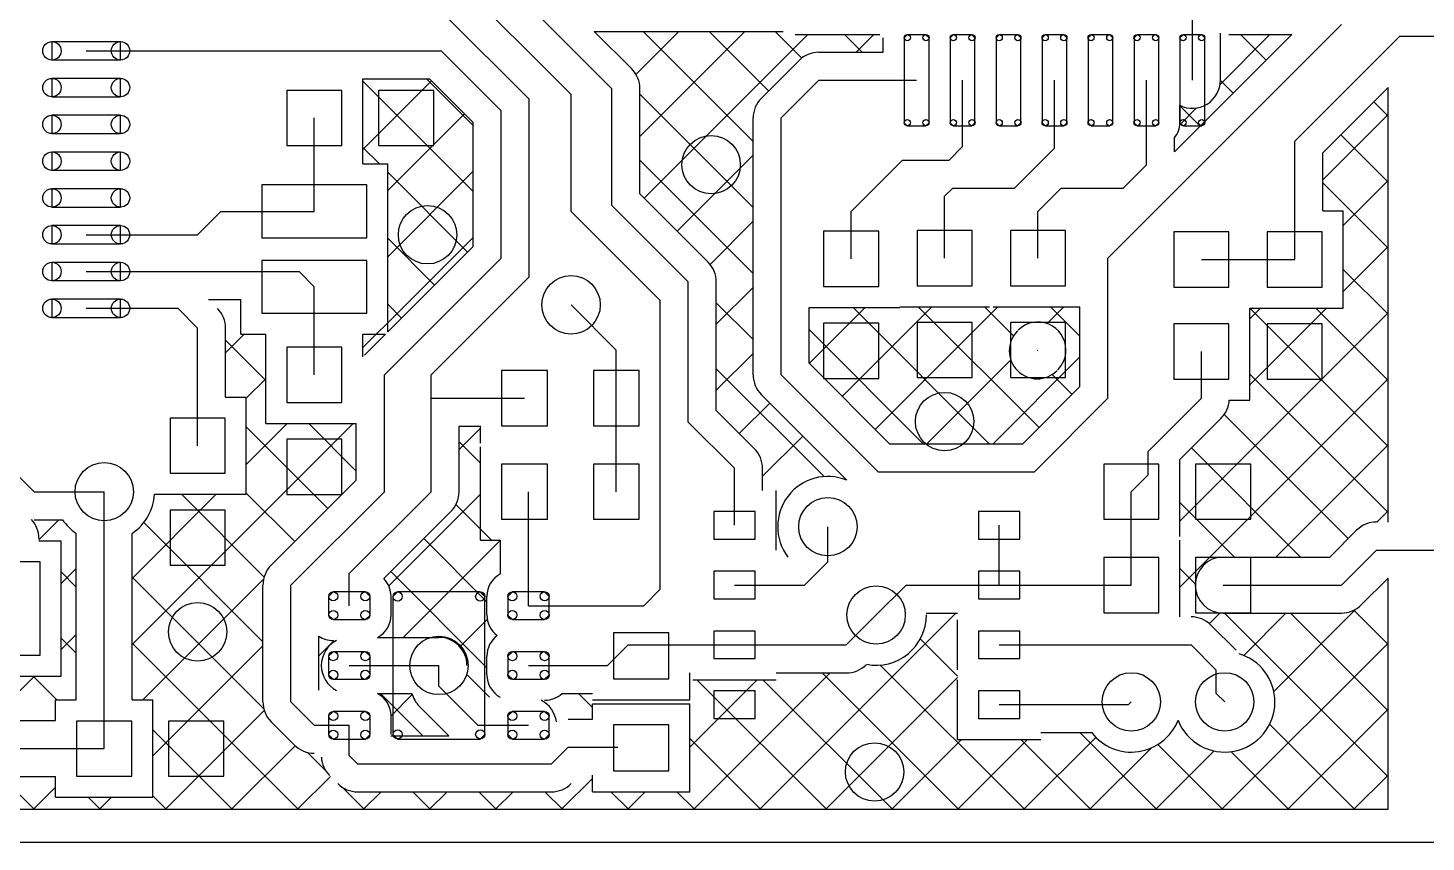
# Model space of a CAD drawing. Extents: x 0 to 2.16, y 0 to 0.69.
# Drawn here: x 0.577 to 1.176, y 0 to 0.349 of the extents above; entities that cross this region are included whole.
import ezdxf

# ---------------------------------------------------------------- set-up
doc = ezdxf.new("R2010")
doc.units = 0
doc.layers.get('0').update_dxf_attribs({"linetype": 'CONTINUOUS'})
doc.layers.add('gtl', color=1, linetype='CONTINUOUS')

# ---------------------------------------------------------------- blocks, each defined once
blk = doc.blocks.new('D22')
blk.add_lwpolyline([(-0.01181, -0.01181), (0.01181, -0.01181), (0.01181, 0.01181), (-0.01181, 0.01181)], close=True)
blk = doc.blocks.new('D23')
blk.add_lwpolyline([(-0.01181, -0.01181), (0.01181, -0.01181), (0.01181, 0.01181), (-0.01181, 0.01181)], close=True)
blk = doc.blocks.new('D24')
blk.add_lwpolyline([(-0.00984, -0.01181), (0.00984, -0.01181), (0.00984, 0.01181), (-0.00984, 0.01181)], close=True)
blk = doc.blocks.new('D25')
blk.add_lwpolyline([(-0.01181, -0.00984), (0.01181, -0.00984), (0.01181, 0.00984), (-0.01181, 0.00984)], close=True)
blk = doc.blocks.new('D32')
blk.add_lwpolyline([(0.0147, 0.0039), (-0.0147, 0.0039), (-0.0147, -0.0039), (0.0147, -0.0039)], close=True)
for centre in [(-0.0147, 0), (0.0147, 0)]:
    blk.add_circle(centre, 0.00394)
blk = doc.blocks.new('D35')
blk.add_lwpolyline([(0.0053, -0.0182), (0.0053, 0.0182), (0.004, 0.0195), (-0.004, 0.0195), (-0.0053, 0.0182), (-0.0053, -0.0182), (-0.004, -0.0195), (0.004, -0.0195)], close=True)
for centre in [(-0.004, 0.0182), (0.004, 0.0182), (-0.004, -0.0182), (0.004, -0.0182)]:
    blk.add_circle(centre, 0.00133)
blk = doc.blocks.new('D38')
blk.add_lwpolyline([(-0.00886, -0.005905), (0.00886, -0.005905), (0.00886, 0.005905), (-0.00886, 0.005905)], close=True)
blk = doc.blocks.new('D39')
blk.add_lwpolyline([(0.0069, 0.0059), (-0.0069, 0.0059), (-0.0089, 0.004), (-0.0089, -0.004), (-0.0069, -0.0059), (0.0069, -0.0059), (0.0089, -0.004), (0.0089, 0.004)], close=True)
for centre in [(-0.0069, 0.004), (0.0069, 0.004), (-0.0069, -0.004), (0.0069, -0.004)]:
    blk.add_circle(centre, 0.00195)
blk = doc.blocks.new('D45')
blk.add_lwpolyline([(-0.0125, -0.02), (0.0125, -0.02), (0.0125, 0.02), (-0.0125, 0.02)], close=True)
blk = doc.blocks.new('D65')
blk.add_lwpolyline([(0.0177, 0.0315), (-0.0177, 0.0315), (-0.0197, 0.0295), (-0.0197, -0.0295), (-0.0177, -0.0315), (0.0177, -0.0315), (0.0197, -0.0295), (0.0197, 0.0295)], close=True)
for centre in [(-0.0177, 0.0295), (0.0177, 0.0295), (-0.0177, -0.0295), (0.0177, -0.0295)]:
    blk.add_circle(centre, 0.00197)
blk = doc.blocks.new('D74')
blk.add_lwpolyline([(-0.02244, -0.01132), (0.02244, -0.01132), (0.02244, 0.01132), (-0.02244, 0.01132)], close=True)
blk = doc.blocks.new('D75')
blk.add_circle((0, 0), 0.0125)

msp = doc.modelspace()

# ---------------------------------------------------------------- linework, layer by layer
at = {"layer": 'gtl', "color": 1}
for points in [[(0.76402, 0.38598), (0.8275, 0.3225)], [(0.75976, 0.37024), (0.81, 0.32)], [(1.07614, 0.32614), (1.07614, 0.36)], [(0.75551, 0.35449), (0.792, 0.318)], [(1.04, 0.25), (1.14, 0.35)], [(0.81992, 0.34705), (0.90087, 0.34705)], [(0.81992, 0.34705), (0.83599, 0.33099)], [(0.83779, 0.32867), (0.85617, 0.34705)], [(0.8395, 0.3021), (0.88446, 0.34705)], [(0.84088, 0.34705), (0.888, 0.29994)], [(0.84133, 0.27564), (0.91137, 0.34569)], [(0.86917, 0.34705), (0.89463, 0.3216)], [(0.89745, 0.34705), (0.90884, 0.33567)], [(0.90601, 0.34569), (0.94233, 0.34569)], [(0.92711, 0.34569), (0.93465, 0.33814)], [(0.93211, 0.33814), (0.93966, 0.34569)], [(0.94372, 0.33814), (0.94372, 0.3443)], [(1.06846, 0.29543), (1.11871, 0.34569)], [(1.088, 0.32433), (1.10936, 0.34569)], [(1.08814, 0.32614), (1.08814, 0.34637)], [(1.09184, 0.34569), (1.11871, 0.34569)], [(1.09681, 0.34569), (1.10776, 0.33473)], [(1.12, 0.24937), (1.12, 0.3), (1.165, 0.345), (1.18, 0.345)], [(0.60228, 0.33874), (0.75429, 0.33874)], [(0.75429, 0.33874), (0.78, 0.31303)], [(0.91614, 0.33814), (0.94372, 0.33814)], [(0.89152, 0.31848), (0.90766, 0.33463)], [(0.72081, 0.32674), (0.74932, 0.32674)], [(0.72081, 0.29032), (0.72081, 0.32674)], [(0.72081, 0.29655), (0.75016, 0.3259)], [(0.72081, 0.32571), (0.768, 0.27852)], [(0.74806, 0.32674), (0.768, 0.3068)], [(0.74932, 0.32674), (0.768, 0.30806)], [(0.9, 0.31), (0.91614, 0.32614)], [(0.91614, 0.32614), (0.95803, 0.32614)], [(0.97772, 0.29772), (0.97772, 0.32614)], [(1.01709, 0.29709), (1.01709, 0.32614)], [(1.05646, 0.28997), (1.05646, 0.32614)], [(1.08814, 0.32607), (1.09362, 0.32059)], [(0.792, 0.242), (0.792, 0.318)], [(0.81, 0.27), (0.81, 0.32)], [(0.8275, 0.2725), (0.8275, 0.3225)], [(0.8395, 0.27747), (0.8395, 0.3225)], [(0.8395, 0.32016), (0.888, 0.27166)], [(1.132, 0.29503), (1.16, 0.32303)], [(1.16, 0.137), (1.16, 0.32303)], [(0.73144, 0.27889), (0.7643, 0.31176)], [(0.78, 0.25), (0.78, 0.31303)], [(1.07073, 0.30705), (1.07796, 0.31428)], [(1.07077, 0.30798), (1.07077, 0.31541)], [(1.07077, 0.31516), (1.07948, 0.30645)], [(1.132, 0.28347), (1.16, 0.31147)], [(1.15388, 0.31691), (1.16, 0.31078)], [(0.7, 0.27), (0.7, 0.31)], [(0.768, 0.25497), (0.768, 0.30806)], [(0.888, 0.2), (0.888, 0.31)], [(0.9, 0.2), (0.9, 0.31)], [(1.06846, 0.29543), (1.06846, 0.30147)], [(1.13973, 0.30276), (1.16, 0.2825)], [(0.72081, 0.29742), (0.72792, 0.29032)], [(0.85547, 0.2615), (0.888, 0.29403)], [(0.972, 0.292), (0.97772, 0.29772)], [(1, 0.28), (1.01709, 0.29709)], [(1.132, 0.27018), (1.132, 0.29503)], [(0.72081, 0.29032), (0.73144, 0.29032)], [(0.73144, 0.25804), (0.73144, 0.29032)], [(0.8395, 0.29187), (0.888, 0.24337)], [(0.93, 0.27), (0.952, 0.292)], [(0.952, 0.292), (0.972, 0.292)], [(1.04648, 0.28), (1.05646, 0.28997)], [(0.73144, 0.25061), (0.768, 0.28717)], [(0.73144, 0.28679), (0.76563, 0.2526)], [(1.132, 0.28221), (1.16, 0.25421)], [(1.14081, 0.264), (1.16, 0.28319)], [(0.8395, 0.27747), (0.8687, 0.24827)], [(0.97, 0.27648), (0.97351, 0.28)], [(0.97, 0.25), (0.97, 0.27648)], [(0.97351, 0.28), (1, 0.28)], [(1.01, 0.25), (1.01, 0.27), (1.02, 0.28)], [(1.02, 0.28), (1.04648, 0.28)], [(0.60228, 0.26), (0.65, 0.26), (0.66, 0.27)], [(0.66, 0.27), (0.7, 0.27)], [(0.81, 0.27), (0.84821, 0.23179)], [(0.8275, 0.2725), (0.86021, 0.23979)], [(0.93, 0.24969), (0.93, 0.27)], [(1.132, 0.27018), (1.14081, 0.27018)], [(1.14081, 0.22856), (1.14081, 0.27018)], [(0.86956, 0.24731), (0.888, 0.26575)], [(0.73144, 0.22232), (0.768, 0.25888)], [(0.73144, 0.25851), (0.75149, 0.23846)], [(0.73144, 0.24968), (0.73144, 0.25804)], [(0.73144, 0.24968), (0.73144, 0.25804)], [(0.73144, 0.21841), (0.768, 0.25497)], [(1.14081, 0.23571), (1.16, 0.2549)], [(0.73, 0.2), (0.78, 0.25)], [(0.73144, 0.21841), (0.73144, 0.24968)], [(1.04, 0.19), (1.04, 0.25)], [(1.08, 0.24937), (1.12, 0.24937)], [(0.60228, 0.24425), (0.69346, 0.24425)], [(0.69346, 0.24425), (0.7, 0.23772)], [(0.75, 0.2), (0.792, 0.242)], [(0.86021, 0.17979), (0.86021, 0.23979)], [(0.87221, 0.18476), (0.87221, 0.23979)], [(1.14081, 0.24512), (1.16, 0.22593)], [(0.7, 0.2), (0.7, 0.23772)], [(0.87221, 0.22167), (0.888, 0.23746)], [(0.60228, 0.2285), (0.6415, 0.2285)], [(0.6415, 0.2285), (0.65, 0.22)], [(0.65472, 0.23225), (0.66856, 0.23225)], [(0.66856, 0.2174), (0.66856, 0.23225)], [(0.73144, 0.23022), (0.73735, 0.22432)], [(0.81, 0.23), (0.82937, 0.21063)], [(0.84821, 0.10821), (0.84821, 0.23179)], [(0.87221, 0.23088), (0.888, 0.21509)], [(0.912, 0.22887), (0.95081, 0.22887)], [(0.912, 0.20497), (0.912, 0.22887)], [(0.91204, 0.20493), (0.93598, 0.22887)], [(0.92618, 0.19079), (0.96458, 0.22919)], [(0.93078, 0.22887), (0.98916, 0.1705)], [(0.94032, 0.17665), (0.99287, 0.22919)], [(0.95081, 0.22919), (0.98919, 0.22919)], [(0.95875, 0.22919), (1.01048, 0.17745)], [(0.98703, 0.22919), (0.99952, 0.2167)], [(0.99081, 0.22919), (1.028, 0.22919)], [(1.01393, 0.22197), (1.02115, 0.22919)], [(1.01532, 0.22919), (1.028, 0.21651)], [(1.028, 0.19497), (1.028, 0.22919)], [(1.10081, 0.22856), (1.14081, 0.22856)], [(1.10081, 0.224), (1.10537, 0.22856)], [(1.10081, 0.19571), (1.13366, 0.22856)], [(1.10081, 0.18919), (1.10081, 0.22856)], [(1.10081, 0.22855), (1.16, 0.16936)], [(1.12909, 0.22856), (1.16, 0.19764)], [(0.72651, 0.2174), (0.73144, 0.22232)], [(1.07081, 0.13743), (1.16, 0.22662)], [(0.65, 0.16969), (0.65, 0.22)], [(0.662, 0.1905), (0.662, 0.22)], [(0.662, 0.20945), (0.66995, 0.2174)], [(0.66856, 0.2174), (0.67919, 0.2174)], [(0.67919, 0.17919), (0.67919, 0.2174)], [(0.72081, 0.2174), (0.73043, 0.2174)], [(0.72081, 0.21169), (0.72651, 0.2174)], [(0.72081, 0.20772), (0.72081, 0.2174)], [(0.72151, 0.20849), (0.73043, 0.2174)], [(0.912, 0.21937), (0.96087, 0.1705)], [(0.662, 0.21481), (0.67919, 0.19762)], [(0.82937, 0.19), (0.82937, 0.21063)], [(1.00969, 0.21032), (1.01, 0.21063)], [(1.08, 0.19), (1.08, 0.21)], [(0.87221, 0.19339), (0.888, 0.20918)], [(0.912, 0.20497), (0.94647, 0.1705)], [(0.96246, 0.1705), (0.99835, 0.20639)], [(0.99075, 0.1705), (1.028, 0.20775)], [(0.67081, 0.18998), (0.67919, 0.19836)], [(0.69, 0.06), (0.69, 0.11), (0.73, 0.15), (0.73, 0.2)], [(0.75, 0.19), (0.75, 0.2)], [(0.87221, 0.20259), (0.91837, 0.15644)], [(0.9, 0.2), (0.9415, 0.1585), (1.0085, 0.1585)], [(1.01607, 0.20015), (1.02463, 0.1916)], [(1.07081, 0.10915), (1.16, 0.19833)], [(1.10081, 0.20027), (1.16, 0.14108)], [(1.00353, 0.1705), (1.028, 0.19497)], [(0.662, 0.1905), (0.67081, 0.1905)], [(0.67081, 0.14887), (0.67081, 0.1905)], [(0.75, 0.15), (0.75, 0.19), (0.79, 0.19)], [(0.82937, 0.15), (0.82937, 0.19)], [(0.88204, 0.17493), (0.89507, 0.18796)], [(0.89152, 0.19151), (0.92812, 0.15491)], [(1.0085, 0.1585), (1.04, 0.19)], [(1.05, 0.15), (1.05718, 0.15718), (1.05718, 0.16717), (1.08, 0.19)], [(1.09197, 0.18919), (1.10081, 0.18919)], [(0.86021, 0.17979), (0.88, 0.16)], [(0.87221, 0.18476), (0.88849, 0.16849)], [(1.07081, 0.16384), (1.08849, 0.18151)], [(1.08977, 0.18303), (1.14291, 0.12988)], [(0.622, 0.0846), (0.71659, 0.17919)], [(0.67081, 0.16169), (0.68831, 0.17919)], [(0.67081, 0.17772), (0.70578, 0.14275)], [(0.67919, 0.17919), (0.718, 0.17919)], [(0.69762, 0.17919), (0.718, 0.15881)], [(0.718, 0.15497), (0.718, 0.17919)], [(0.762, 0.178), (0.77116, 0.178)], [(0.762, 0.15), (0.762, 0.178)], [(0.762, 0.16803), (0.77116, 0.17719)], [(0.77116, 0.17081), (0.77116, 0.178)], [(0.892, 0.15661), (0.90921, 0.17382)], [(0.762, 0.17138), (0.77116, 0.16222)], [(0.77116, 0.12919), (0.77116, 0.16919)], [(0.94647, 0.1705), (1.00353, 0.1705)], [(1.07574, 0.16877), (1.12251, 0.122)], [(1.11195, 0.122), (1.16, 0.17005)], [(1.07081, 0.13081), (1.07081, 0.16384)], [(0.57276, 0.15724), (0.58, 0.15)], [(0.88, 0.13559), (0.88, 0.16)], [(0.892, 0.1505), (0.892, 0.16)], [(0.55, 0.04), (0.61, 0.04), (0.61, 0.15)], [(0.58, 0.15), (0.61, 0.15)], [(0.68151, 0.11849), (0.718, 0.15497)], [(0.715, 0.115), (0.75, 0.15)], [(0.79177, 0.10118), (0.79177, 0.15)], [(0.89786, 0.12491), (0.89786, 0.1505)], [(0.99339, 0.11), (1.05, 0.11), (1.05, 0.15)], [(0.622, 0.11288), (0.65799, 0.14887)], [(0.63147, 0.14887), (0.67081, 0.14887)], [(0.64309, 0.14887), (0.67851, 0.11345)], [(0.67081, 0.14943), (0.69164, 0.12861)], [(0.73189, 0.10964), (0.77116, 0.1489)], [(0.76064, 0.14446), (0.77116, 0.13394)], [(1.07081, 0.14541), (1.09422, 0.122)], [(0.58, 0.138), (0.59216, 0.138)], [(0.582, 0.12945), (0.59055, 0.138)], [(0.72975, 0.11278), (0.75849, 0.14152)], [(1.15524, 0.137), (1.16, 0.14176)], [(0.58919, 0.06081), (0.598, 0.06081), (0.598, 0.13216)], [(0.622, 0.06081), (0.622, 0.13216)], [(0.62693, 0.13675), (0.678, 0.08568)], [(0.77116, 0.13394), (0.77591, 0.12919)], [(0.92, 0.12), (0.92, 0.135)], [(0.99339, 0.11), (0.99339, 0.13559)], [(1.13503, 0.122), (1.14652, 0.13349)], [(0.582, 0.129), (0.5915, 0.129)], [(0.5915, 0.071), (0.5915, 0.129)], [(0.73813, 0.08759), (0.77973, 0.12919)], [(0.74689, 0.12992), (0.77391, 0.1029)], [(0.77116, 0.12919), (0.77977, 0.12919)], [(0.77977, 0.11483), (0.77977, 0.12919)], [(1.07081, 0.09641), (1.07081, 0.12919)], [(0.88, 0.11), (0.91, 0.11), (0.92, 0.12)], [(1.08937, 0.11), (1.14, 0.11), (1.155, 0.125), (1.18, 0.125)], [(1.08937, 0.122), (1.13503, 0.122)], [(0.5915, 0.11067), (0.598, 0.11717)], [(0.5915, 0.11561), (0.598, 0.10911)], [(0.715, 0.10118), (0.715, 0.115)], [(0.73275, 0.11578), (0.77391, 0.07462)], [(1.07081, 0.11713), (1.07738, 0.11056)], [(0.622, 0.11339), (0.67838, 0.05701)], [(0.6265, 0.06081), (0.67829, 0.1126)], [(0.678, 0.06), (0.678, 0.11)], [(0.84118, 0.10118), (0.84821, 0.10821)], [(0.94068, 0.0972), (0.95348, 0.11)], [(0.95348, 0.11), (0.99339, 0.11)], [(1.14848, 0.10152), (1.15997, 0.113)], [(1.16, 0.014), (1.16, 0.113)], [(0.73286, 0.09723), (0.73286, 0.10514)], [(0.77391, 0.09723), (0.77391, 0.10514)], [(0.79177, 0.10118), (0.84118, 0.10118)], [(0.89081, 0.014), (0.97481, 0.098)], [(0.92789, 0.08441), (0.94068, 0.0972)], [(0.96217, 0.098), (0.97553, 0.098)], [(1.08344, 0.09349), (1.08803, 0.09808)], [(1.08937, 0.098), (1.14, 0.098)], [(1.08994, 0.098), (1.16, 0.02794)], [(1.09814, 0.0799), (1.11624, 0.098)], [(1.11102, 0.0645), (1.14631, 0.0998)], [(1.11822, 0.098), (1.16, 0.05622)], [(1.14528, 0.09922), (1.16, 0.08451)], [(0.76237, 0.08355), (0.77409, 0.09527)], [(0.97553, 0.07372), (0.97553, 0.09509)], [(1.08408, 0.0929), (1.09485, 0.08212)], [(0.5915, 0.08238), (0.598, 0.08888)], [(0.5915, 0.08732), (0.598, 0.08082)], [(0.622, 0.08511), (0.69311, 0.014)], [(0.63081, 0.03684), (0.678, 0.08403)], [(0.702, 0.06497), (0.702, 0.08813)], [(0.702, 0.07975), (0.70853, 0.08628)], [(0.72711, 0.08759), (0.75339, 0.08759)], [(0.82559, 0.07559), (0.83441, 0.08441)], [(0.83441, 0.08441), (0.88, 0.08441)], [(0.88, 0.08441), (0.92789, 0.08441)], [(0.95958, 0.08694), (0.97553, 0.07099)], [(0.99339, 0.08441), (1.07559, 0.08441)], [(1.07559, 0.08441), (1.08636, 0.07364)], [(1.0888, 0.014), (1.16, 0.0852)], [(0.77391, 0.07163), (0.77391, 0.07955)], [(0.715, 0.07559), (0.75339, 0.07559)], [(0.75339, 0.06668), (0.75339, 0.07559)], [(0.79177, 0.07559), (0.82559, 0.07559)], [(0.86081, 0.06084), (0.86081, 0.07241)], [(0.86253, 0.014), (0.92094, 0.07241)], [(0.89786, 0.07241), (0.92789, 0.07241)], [(0.91754, 0.07241), (0.97595, 0.014)], [(0.94246, 0.07578), (1.00424, 0.014)], [(1.08636, 0.06363), (1.08636, 0.07364)], [(0.5485, 0.071), (0.5915, 0.071)], [(0.56993, 0.06081), (0.58012, 0.071)], [(0.57954, 0.071), (0.58973, 0.06081)], [(0.75339, 0.06668), (0.77007, 0.05)], [(0.76539, 0.07166), (0.77504, 0.062)], [(0.86081, 0.04057), (0.88975, 0.0695)], [(0.86214, 0.0695), (0.89786, 0.0695)], [(0.86388, 0.0695), (0.91938, 0.014)], [(0.89216, 0.0695), (0.94767, 0.014)], [(0.9191, 0.014), (0.97553, 0.07043)], [(0.97553, 0.04391), (0.97553, 0.0695)], [(0.58919, 0.052), (0.58919, 0.06081)], [(0.622, 0.06081), (0.63081, 0.06081)], [(0.63081, 0.01919), (0.63081, 0.06081)], [(0.69, 0.06), (0.7, 0.05)], [(0.72711, 0.06359), (0.74179, 0.06359)], [(0.72837, 0.06359), (0.74647, 0.04549)], [(0.73286, 0.05404), (0.74193, 0.06311)], [(0.80611, 0.06359), (0.81919, 0.06359)], [(0.81322, 0.06359), (0.81919, 0.05762)], [(0.81919, 0.06084), (0.86081, 0.06084)], [(1.04882, 0.05882), (1.05, 0.06)], [(1.08636, 0.06363), (1.09, 0.06)], [(0.63626, 0.014), (0.67858, 0.05632)], [(0.73286, 0.04604), (0.73286, 0.05396)], [(0.7449, 0.0582), (0.75761, 0.04549)], [(0.81919, 0.05916), (0.86081, 0.05916)], [(0.81919, 0.05263), (0.81919, 0.05916)], [(0.86081, 0.02147), (0.86081, 0.05916)], [(0.99339, 0.05882), (1.04882, 0.05882)], [(1.11709, 0.014), (1.16, 0.05691)], [(0.57081, 0.052), (0.58919, 0.052)], [(0.63081, 0.04801), (0.66482, 0.014)], [(0.68151, 0.05152), (0.69152, 0.04152)], [(0.7, 0.05), (0.715, 0.05)], [(0.715, 0.037), (0.715, 0.05)], [(0.77007, 0.05), (0.79177, 0.05)], [(0.80875, 0.05263), (0.81919, 0.05263)], [(1.10924, 0.05041), (1.14566, 0.014)], [(0.73284, 0.04549), (0.75761, 0.04549)], [(0.86081, 0.04429), (0.8911, 0.014)], [(0.94738, 0.014), (0.97729, 0.04391)], [(0.97553, 0.04391), (1.01124, 0.04391)], [(0.97567, 0.014), (1.00558, 0.04391)], [(1.00261, 0.04391), (1.03252, 0.014)], [(1.00395, 0.014), (1.03477, 0.04482)], [(1.01124, 0.04682), (1.03301, 0.04682)], [(1.02798, 0.04682), (1.0608, 0.014)], [(0.66454, 0.014), (0.69179, 0.04125)], [(0.69701, 0.03838), (0.70495, 0.03044)], [(0.715, 0.037), (0.71851, 0.03348)], [(0.80161, 0.03348), (0.80875, 0.04063)], [(0.80875, 0.04063), (0.83, 0.04063)], [(1.03224, 0.014), (1.05848, 0.04024)], [(1.06052, 0.014), (1.0855, 0.03898)], [(1.06135, 0.04174), (1.08909, 0.014)], [(1.0927, 0.03867), (1.11737, 0.014)], [(0.71851, 0.03348), (0.80161, 0.03348)], [(0.57081, 0.028), (0.58919, 0.028)], [(0.58919, 0.01919), (0.58919, 0.028)], [(0.69282, 0.014), (0.70693, 0.0281)], [(0.80596, 0.014), (0.81919, 0.02723)], [(0.81919, 0.02147), (0.81919, 0.02863)], [(1.14537, 0.014), (1.16, 0.02863)], [(0.57081, 0.02316), (0.57997, 0.014)], [(0.57969, 0.014), (0.58919, 0.0235)], [(0.58919, 0.01919), (0.63081, 0.01919)], [(0.60307, 0.01919), (0.60826, 0.014)], [(0.60797, 0.014), (0.61316, 0.01919)], [(0.63081, 0.01973), (0.63654, 0.014)], [(0.71196, 0.02344), (0.72139, 0.014)], [(0.71851, 0.02149), (0.80161, 0.02149)], [(0.72111, 0.014), (0.72859, 0.02149)], [(0.74219, 0.02149), (0.74968, 0.014)], [(0.74939, 0.014), (0.75688, 0.02149)], [(0.77047, 0.02149), (0.77796, 0.014)], [(0.77768, 0.014), (0.78516, 0.02149)], [(0.79876, 0.02149), (0.80625, 0.014)], [(0.81919, 0.02147), (0.86081, 0.02147)], [(0.82706, 0.02147), (0.83453, 0.014)], [(0.83425, 0.014), (0.84172, 0.02147)], [(0.85534, 0.02147), (0.86281, 0.014)], [(0.14, 0.014), (1.16, 0.014)], [(0.06449, 0), (2.09172, 0)]]:
    msp.add_lwpolyline(points, dxfattribs=at)
for points in [[(0.91614, 0.33814), (0.91614, 0.33814), (0.91614, 0.33814, 0.198802), (0.90766, 0.33463), (0.90766, 0.33463)], [(0.91614, 0.33814), (0.91614, 0.33814), (0.91614, 0.33814, 0.198802), (0.90766, 0.33463), (0.90766, 0.33463)], [(0.8395, 0.3225), (0.8395, 0.3225), (0.8395, 0.3225, 0.198186), (0.83599, 0.33099), (0.83599, 0.33099)], [(0.8395, 0.3225), (0.8395, 0.3225), (0.8395, 0.3225, 0.198186), (0.83599, 0.33099), (0.83599, 0.33099)], [(1.07077, 0.31541), (1.07077, 0.31541), (1.07077, 0.31541, 0.557597), (1.08814, 0.32614), (1.08814, 0.32614)], [(0.89152, 0.31848), (0.89152, 0.31848), (0.89152, 0.31848, 0.198099), (0.888, 0.31), (0.888, 0.31)], [(0.89152, 0.31848), (0.89152, 0.31848), (0.89152, 0.31848, 0.198099), (0.888, 0.31), (0.888, 0.31)], [(1.06846, 0.30147), (1.06846, 0.30147), (1.06846, 0.30147, 0.173411), (1.07077, 0.30798), (1.07077, 0.30798)], [(0.87221, 0.23979), (0.87221, 0.23979), (0.87221, 0.23979, 0.198802), (0.8687, 0.24827), (0.8687, 0.24827)], [(0.87221, 0.23979), (0.87221, 0.23979), (0.87221, 0.23979, 0.198802), (0.8687, 0.24827), (0.8687, 0.24827)], [(0.662, 0.22), (0.662, 0.22), (0.662, 0.22, 0.199109), (0.65848, 0.22849), (0.65848, 0.22849)], [(0.662, 0.22), (0.662, 0.22), (0.662, 0.22, 0.199109), (0.65848, 0.22849), (0.65848, 0.22849)], [(1.022, 0.21063), (1.022, 0.21063), (1.022, 0.21063, 0.667983), (1.00152, 0.21912), (1.00152, 0.21912)], [(1.0012, 0.2188), (1.0012, 0.2188), (1.0012, 0.2188, 0.998821), (1.01817, 0.20183), (1.01817, 0.20183)], [(1.01848, 0.20214), (1.01848, 0.20214), (1.01848, 0.20214, 0.198316), (1.022, 0.21063), (1.022, 0.21063)], [(0.888, 0.2), (0.888, 0.2), (0.888, 0.2, 0.199109), (0.89152, 0.19151), (0.89152, 0.19151)], [(0.888, 0.2), (0.888, 0.2), (0.888, 0.2, 0.199109), (0.89152, 0.19151), (0.89152, 0.19151)], [(1.08849, 0.18151), (1.08849, 0.18151), (1.08849, 0.18151, 0.182298), (1.09197, 0.18919), (1.09197, 0.18919)], [(1.08849, 0.18151), (1.08849, 0.18151), (1.08849, 0.18151, 0.182298), (1.09197, 0.18919), (1.09197, 0.18919)], [(0.892, 0.16), (0.892, 0.16), (0.892, 0.16, 0.198186), (0.88849, 0.16849), (0.88849, 0.16849)], [(0.892, 0.16), (0.892, 0.16), (0.892, 0.16, 0.198186), (0.88849, 0.16849), (0.88849, 0.16849)], [(0.92812, 0.15491), (0.92812, 0.15491), (0.92812, 0.15491, 0.763304), (0.90288, 0.122), (0.90288, 0.122)], [(0.75849, 0.14152), (0.75849, 0.14152), (0.75849, 0.14152, 0.199188), (0.762, 0.15), (0.762, 0.15)], [(0.75849, 0.14152), (0.75849, 0.14152), (0.75849, 0.14152, 0.199188), (0.762, 0.15), (0.762, 0.15)], [(0.622, 0.13216), (0.622, 0.13216), (0.622, 0.13216, 0.235782), (0.63147, 0.14887), (0.63147, 0.14887)], [(0.582, 0.13), (0.582, 0.13), (0.582, 0.13, 0.185862), (0.5789, 0.13805), (0.5789, 0.13805)], [(0.582, 0.13), (0.582, 0.13), (0.582, 0.13, 0.185862), (0.5789, 0.13805), (0.5789, 0.13805)], [(0.59216, 0.138), (0.59216, 0.138), (0.59216, 0.138, 0.096936), (0.598, 0.13216), (0.598, 0.13216)], [(1.155, 0.137), (1.155, 0.137), (1.155, 0.137, 0.198802), (1.14652, 0.13349), (1.14652, 0.13349)], [(1.155, 0.137), (1.155, 0.137), (1.155, 0.137, 0.198802), (1.14652, 0.13349), (1.14652, 0.13349)], [(1.08937, 0.122), (1.08937, 0.122), (1.08937, 0.122, 1), (1.08937, 0.098), (1.08937, 0.098)], [(0.68151, 0.11849), (0.68151, 0.11849), (0.68151, 0.11849, 0.199404), (0.678, 0.11), (0.678, 0.11)], [(0.68151, 0.11849), (0.68151, 0.11849), (0.68151, 0.11849, 0.199404), (0.678, 0.11), (0.678, 0.11)], [(0.77977, 0.11483), (0.77977, 0.11483), (0.77977, 0.11483, 0.278281), (0.77391, 0.10514), (0.77391, 0.10514)], [(0.73286, 0.10514), (0.73286, 0.10514), (0.73286, 0.10514, 0.19593), (0.72975, 0.11278), (0.72975, 0.11278)], [(0.72711, 0.08759), (0.72711, 0.08759), (0.72711, 0.08759, 0.27533), (0.73286, 0.09723), (0.73286, 0.09723)], [(0.77391, 0.09723), (0.77391, 0.09723), (0.77391, 0.09723, 0.239465), (0.7784, 0.08839), (0.7784, 0.08839)], [(0.93656, 0.0761), (0.93656, 0.0761), (0.93656, 0.0761, 0.472041), (0.96219, 0.0972), (0.96219, 0.0972)], [(1.08408, 0.0929), (1.08408, 0.0929), (1.08408, 0.0929, 0.199404), (1.07559, 0.09641), (1.07559, 0.09641)], [(1.08408, 0.0929), (1.08408, 0.0929), (1.08408, 0.0929, 0.199404), (1.07559, 0.09641), (1.07559, 0.09641)], [(1.14, 0.098), (1.14, 0.098), (1.14, 0.098, 0.199726), (1.14848, 0.10152), (1.14848, 0.10152)], [(1.14, 0.098), (1.14, 0.098), (1.14, 0.098, 0.199726), (1.14848, 0.10152), (1.14848, 0.10152)], [(0.702, 0.08813), (0.702, 0.08813), (0.702, 0.08813, 0.14849), (0.70809, 0.08628), (0.70809, 0.08628)], [(0.70954, 0.08628), (0.70954, 0.08628), (0.70954, 0.08628, 0.611581), (0.70954, 0.06491), (0.70954, 0.06491)], [(0.76539, 0.07559), (0.76539, 0.07559), (0.76539, 0.07559, 0.414214), (0.75339, 0.08759), (0.75339, 0.08759)], [(0.76539, 0.07559), (0.76539, 0.07559), (0.76539, 0.07559, 0.414214), (0.75339, 0.08759), (0.75339, 0.08759)], [(0.7784, 0.08839), (0.7784, 0.08839), (0.7784, 0.08839, 0.239232), (0.77391, 0.07955), (0.77391, 0.07955)], [(1.1115, 0.06), (1.1115, 0.06), (1.1115, 0.06, 0.331772), (1.09613, 0.08061), (1.09613, 0.08061)], [(0.92789, 0.07241), (0.92789, 0.07241), (0.92789, 0.07241, 0.198186), (0.93638, 0.07592), (0.93638, 0.07592)], [(0.92789, 0.07241), (0.92789, 0.07241), (0.92789, 0.07241, 0.198186), (0.93638, 0.07592), (0.93638, 0.07592)], [(0.77391, 0.07163), (0.77391, 0.07163), (0.77391, 0.07163, 0.276107), (0.77966, 0.062), (0.77966, 0.062)], [(0.678, 0.06), (0.678, 0.06), (0.678, 0.06, 0.198802), (0.68151, 0.05152), (0.68151, 0.05152)], [(0.678, 0.06), (0.678, 0.06), (0.678, 0.06, 0.198802), (0.68151, 0.05152), (0.68151, 0.05152)], [(0.73286, 0.05396), (0.73286, 0.05396), (0.73286, 0.05396, 0.276107), (0.72711, 0.06359), (0.72711, 0.06359)], [(0.74179, 0.06359), (0.74179, 0.06359), (0.74179, 0.06359, 0.131565), (0.7449, 0.0582), (0.7449, 0.0582)], [(0.74179, 0.06359), (0.74179, 0.06359), (0.74179, 0.06359, 0.131565), (0.7449, 0.0582), (0.7449, 0.0582)], [(0.80368, 0.0515), (0.80368, 0.0515), (0.80368, 0.0515, 0.247971), (0.79723, 0.06069), (0.79723, 0.06069)], [(0.79868, 0.06069), (0.79868, 0.06069), (0.79868, 0.06069, 0.187929), (0.80611, 0.06359), (0.80611, 0.06359)], [(1.07, 0.05211), (1.07, 0.05211), (1.07, 0.05211, 0.827793), (1.1115, 0.06), (1.1115, 0.06)], [(1.03301, 0.04682), (1.03301, 0.04682), (1.03301, 0.04682, 0.580821), (1.07, 0.05211), (1.07, 0.05211)], [(0.69152, 0.04152), (0.69152, 0.04152), (0.69152, 0.04152, 0.198099), (0.7, 0.038), (0.7, 0.038)], [(0.69152, 0.04152), (0.69152, 0.04152), (0.69152, 0.04152, 0.198099), (0.7, 0.038), (0.7, 0.038)], [(0.70302, 0.03634), (0.70302, 0.03634), (0.70302, 0.03634, 0.184632), (0.70652, 0.02851), (0.70652, 0.02851)], [(0.70302, 0.03634), (0.70302, 0.03634), (0.70302, 0.03634, 0.184632), (0.70652, 0.02851), (0.70652, 0.02851)], [(0.71003, 0.025), (0.71003, 0.025), (0.71003, 0.025, 0.199188), (0.71851, 0.02149), (0.71851, 0.02149)], [(0.71003, 0.025), (0.71003, 0.025), (0.71003, 0.025, 0.199188), (0.71851, 0.02149), (0.71851, 0.02149)], [(0.80161, 0.02149), (0.80161, 0.02149), (0.80161, 0.02149, 0.198802), (0.81009, 0.025), (0.81009, 0.025)], [(0.80161, 0.02149), (0.80161, 0.02149), (0.80161, 0.02149, 0.198802), (0.81009, 0.025), (0.81009, 0.025)]]:
    msp.add_lwpolyline(points, format="xyb", dxfattribs=at)

# ---------------------------------------------------------------- block references
at = {"layer": 'gtl'}
for name, p in [('D32', (0.60228, 0.33874)), ('D35', (0.95803, 0.32614)), ('D35', (0.97772, 0.32614)), ('D35', (0.9974, 0.32614)), ('D35', (1.01709, 0.32614)), ('D35', (1.03677, 0.32614)), ('D35', (1.05646, 0.32614)), ('D35', (1.07614, 0.32614)), ('D32', (0.60228, 0.32299)), ('D23', (0.7, 0.31)), ('D23', (0.73937, 0.31)), ('D32', (0.60228, 0.30724)), ('D75', (0.87, 0.29)), ('D32', (0.60228, 0.2915)), ('D32', (0.60228, 0.27575)), ('D74', (0.7, 0.27)), ('D75', (0.7485, 0.26)), ('D32', (0.60228, 0.26)), ('D22', (0.93, 0.24969)), ('D22', (0.97, 0.25)), ('D22', (1.01, 0.25)), ('D22', (1.08, 0.24937)), ('D22', (1.12, 0.24937)), ('D32', (0.60228, 0.24425)), ('D74', (0.7, 0.23772)), ('D75', (0.81, 0.23)), ('D32', (0.60228, 0.2285)), ('D22', (0.93, 0.21032)), ('D22', (0.97, 0.21063)), ('D22', (1.01, 0.21063)), ('D22', (1.08, 0.21)), ('D22', (1.12, 0.21)), ('D22', (0.7, 0.2)), ('D24', (0.79, 0.19)), ('D24', (0.82937, 0.19)), ('D75', (0.97, 0.18)), ('D22', (0.65, 0.16969)), ('D22', (0.7, 0.16063)), ('D75', (0.61, 0.15)), ('D24', (0.79, 0.15)), ('D24', (0.82937, 0.15)), ('D23', (1.05, 0.15)), ('D23', (1.08937, 0.15)), ('D75', (0.92, 0.135)), ('D22', (0.65, 0.13032)), ('D38', (0.88, 0.13559)), ('D38', (0.99339, 0.13559)), ('D45', (0.57, 0.1)), ('D23', (1.05, 0.11)), ('D23', (1.08937, 0.11)), ('D38', (0.88, 0.11)), ('D38', (0.99339, 0.11)), ('D75', (0.94068, 0.0972)), ('D75', (0.65, 0.09)), ('D39', (0.715, 0.10118)), ('D65', (0.75339, 0.07559)), ('D39', (0.79177, 0.10118)), ('D38', (0.88, 0.08441)), ('D38', (0.99339, 0.08441)), ('D75', (0.75339, 0.07559)), ('D25', (0.84, 0.07969)), ('D39', (0.715, 0.07559)), ('D39', (0.79177, 0.07559)), ('D75', (1.05, 0.06)), ('D75', (1.09, 0.06)), ('D38', (0.88, 0.05882)), ('D38', (0.99339, 0.05882)), ('D39', (0.715, 0.05)), ('D39', (0.79177, 0.05)), ('D23', (0.61, 0.04)), ('D23', (0.64937, 0.04)), ('D25', (0.84, 0.04031)), ('D75', (0.94, 0.03))]:
    msp.add_blockref(name, p, dxfattribs=at)

doc.saveas('drawing.dxf')
